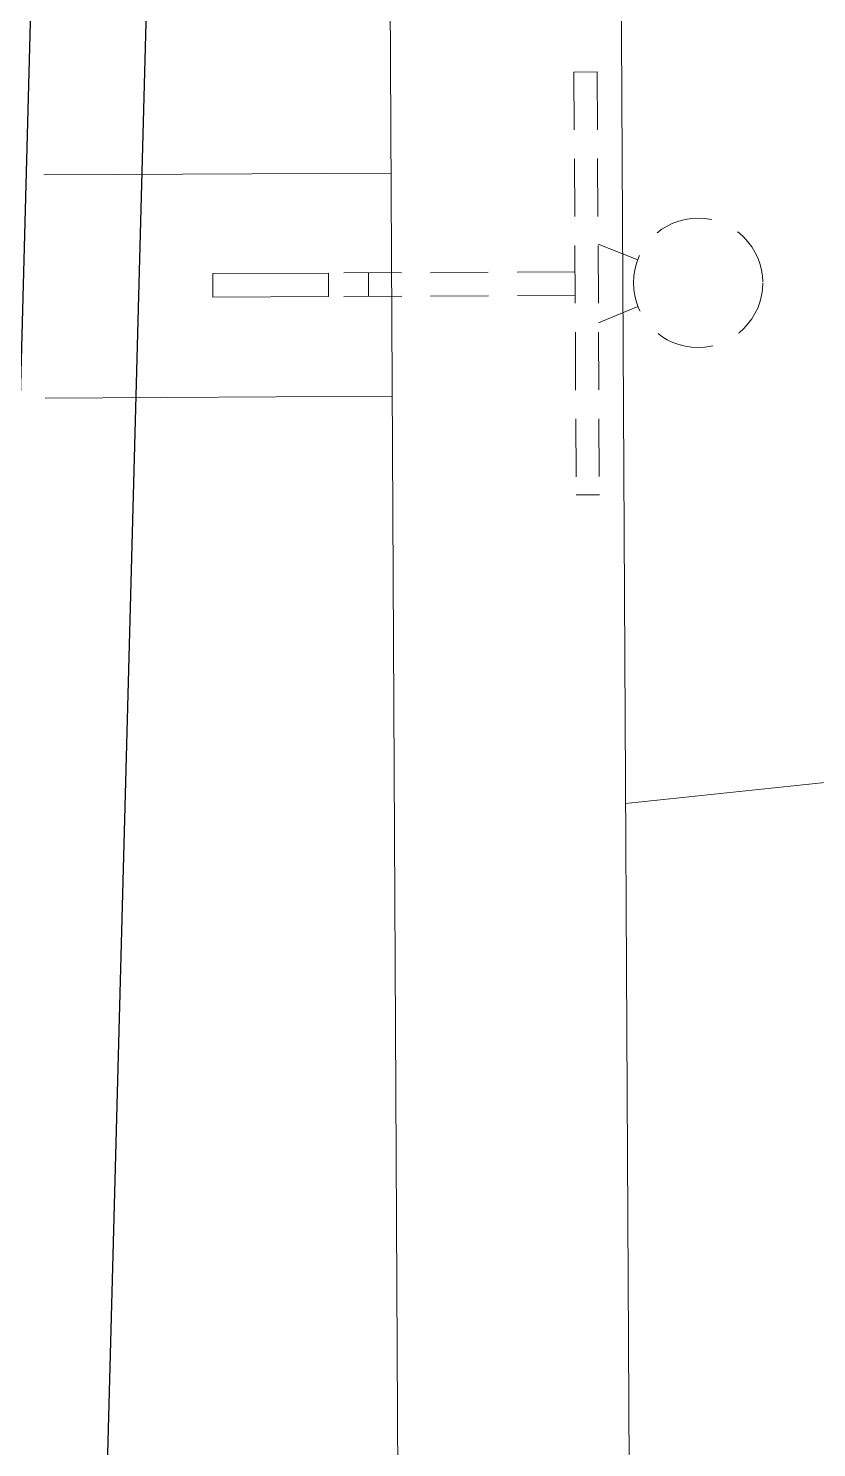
# Model space of a CAD drawing. Header units: millimetres. Extents: x 111 to 1506, y 14 to 566.
# Drawn here: x 219.76 to 223.17, y 212.31 to 218.45 of the extents above; entities that cross this region are included whole.
import ezdxf

# ---------------------------------------------------------------- set-up
doc = ezdxf.new("R2010")
doc.units = ezdxf.units.MM
doc.linetypes.add('HIDDEN', pattern=[0.375, 0.25, -0.125])
doc.layers.add('pisos', color=155, linetype='Continuous', lineweight=5)

# ---------------------------------------------------------------- blocks, each defined once
blk = doc.blocks.new('foot')
at = {"layer": 'pisos'}
for p, q in [((1527.6389, 121.5615), (1527.6389, 120.0615)), ((1527.6389, 121.5615), (1527.6389, 120.0615)), ((1528.6041, 121.5615), (1528.6041, 120.0615)), ((1528.6041, 121.5615), (1528.6041, 120.0615)), ((1528.0714, 120.8339), (1528.0714, 120.3339)), ((1528.173, 120.8339), (1528.0714, 120.8339)), ((1528.173, 120.3339), (1528.173, 120.8339)), ((1528.0714, 120.3339), (1528.173, 120.3339)), ((1528.173, 120.1615), (1528.0714, 120.1615)), ((1536.1222, 120.0615), (1520.1222, 120.0615)), ((1525.8722, 119.0615), (1526.3732, 114.0615)), ((1525.8722, 119.0615), (1526.3732, 114.0615))]:
    blk.add_line(p, q, dxfattribs=at)
at = {"layer": 'pisos', "linetype": 'HIDDEN'}
for p, q in [((1528.0714, 119.2679), (1528.0714, 120.3339)), ((1528.0714, 119.2679), (1528.0714, 120.3339)), ((1528.173, 119.2679), (1528.173, 120.3339)), ((1528.173, 119.2679), (1528.173, 120.3339)), ((1527.2078, 119.1679), (1527.2078, 119.2679)), ((1527.2078, 119.1679), (1527.2078, 119.2679)), ((1529.0366, 119.2679), (1527.2078, 119.2679)), ((1529.0366, 119.2679), (1527.2078, 119.2679)), ((1529.0366, 119.2679), (1529.0366, 119.1679)), ((1529.0366, 119.2679), (1529.0366, 119.1679)), ((1529.0366, 119.1679), (1527.2078, 119.1679)), ((1529.0366, 119.1679), (1527.2078, 119.1679)), ((1527.9522, 119.1679), (1528.0218, 118.9968)), ((1527.9522, 119.1679), (1528.0218, 118.9968)), ((1528.2225, 118.9968), (1528.2921, 119.1679)), ((1528.2225, 118.9968), (1528.2921, 119.1679))]:
    blk.add_line(p, q, dxfattribs=at)
at = {"layer": 'pisos'}
blk.add_lwpolyline([(1528.173, 120.3339), (1528.173, 120.8339), (1528.0714, 120.8339), (1528.0714, 120.3339), (1528.173, 120.3339)], dxfattribs=at)
blk.add_lwpolyline([(1535.1222, 93.0615), (1535.1222, 119.0615), (1521.1222, 119.0615), (1521.1222, 93.0615)], close=True, dxfattribs=at)
at = {"layer": 'pisos', "linetype": 'HIDDEN'}
blk.add_circle((1528.1222, 118.7361), 0.2794, dxfattribs=at)
blk.add_circle((1528.1222, 118.7361), 0.2794, dxfattribs=at)

msp = doc.modelspace()

# ---------------------------------------------------------------- linework, layer by layer
for p, q in [((219.49654, 208.32172), (220.03519, 228.46416)), ((220.00013, 208.44947), (220.522, 227.96416))]:
    msp.add_line(p, q)

# ---------------------------------------------------------------- block references
at = {"lineweight": 100, "rotation": 90.30132774606777}
msp.add_blockref('foot', (349.42556, -1310.12924), dxfattribs=at)

doc.saveas('drawing.dxf')
